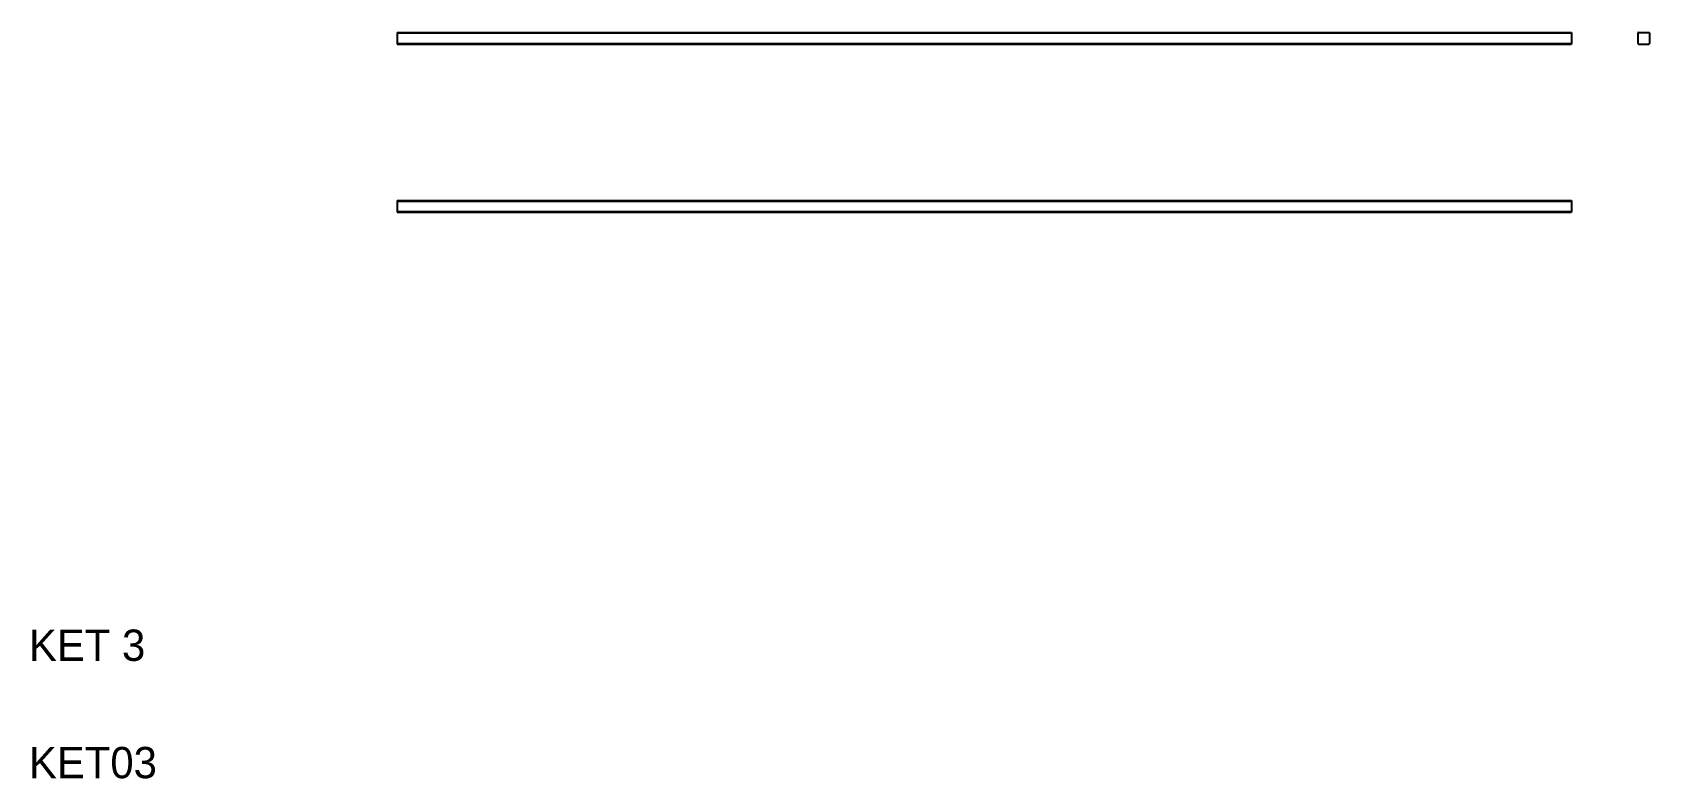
# Model space of a CAD drawing. Extents: x 21 to 434, y 20 to 211.
import ezdxf

# ---------------------------------------------------------------- set-up
doc = ezdxf.new("R2010")
doc.units = 0
doc.layers.get('0').update_dxf_attribs({"linetype": 'CONTINUOUS'})

msp = doc.modelspace()

# ---------------------------------------------------------------- linework, layer by layer
at = {"color": 7, "linetype": 'CONTINUOUS'}
for p, q in [((114.04, 210.67), (414.04, 210.67)), ((114.04, 210.67), (114.04, 207.67)), ((114.04, 207.67), (414.04, 207.67)), ((189.04, 210.67), (189.04, 210.67)), ((264.04, 210.67), (264.04, 210.67)), ((414.04, 210.67), (414.04, 207.67)), ((431.2, 210.67), (431.04, 210.51)), ((431.04, 210.51), (431.04, 207.83)), ((431.04, 207.83), (431.2, 207.67)), ((431.2, 210.67), (433.88, 210.67)), ((431.2, 207.67), (433.88, 207.67)), ((434.04, 210.51), (433.88, 210.67)), ((433.88, 207.67), (434.04, 207.83)), ((434.04, 210.51), (434.04, 207.83)), ((114.04, 167.67), (414.04, 167.67)), ((114.04, 167.67), (114.04, 164.67)), ((414.04, 167.67), (414.04, 164.67)), ((114.04, 164.67), (414.04, 164.67))]:
    msp.add_line(p, q, dxfattribs=at)
at = {"color": 3, "linetype": 'CONTINUOUS'}
for p, q in [((114.04, 210.51), (414.04, 210.51)), ((114.04, 207.83), (414.04, 207.83)), ((114.04, 167.51), (414.04, 167.51)), ((114.04, 164.83), (414.04, 164.83))]:
    msp.add_line(p, q, dxfattribs=at)

# ---------------------------------------------------------------- texts
at = {"color": 7, "linetype": 'CONTINUOUS'}
for s, p in [('KET 3', (20, 50)), ('KET03', (20, 20))]:
    msp.add_text(s, height=8, dxfattribs=at).set_placement(p)

doc.saveas('drawing.dxf')
